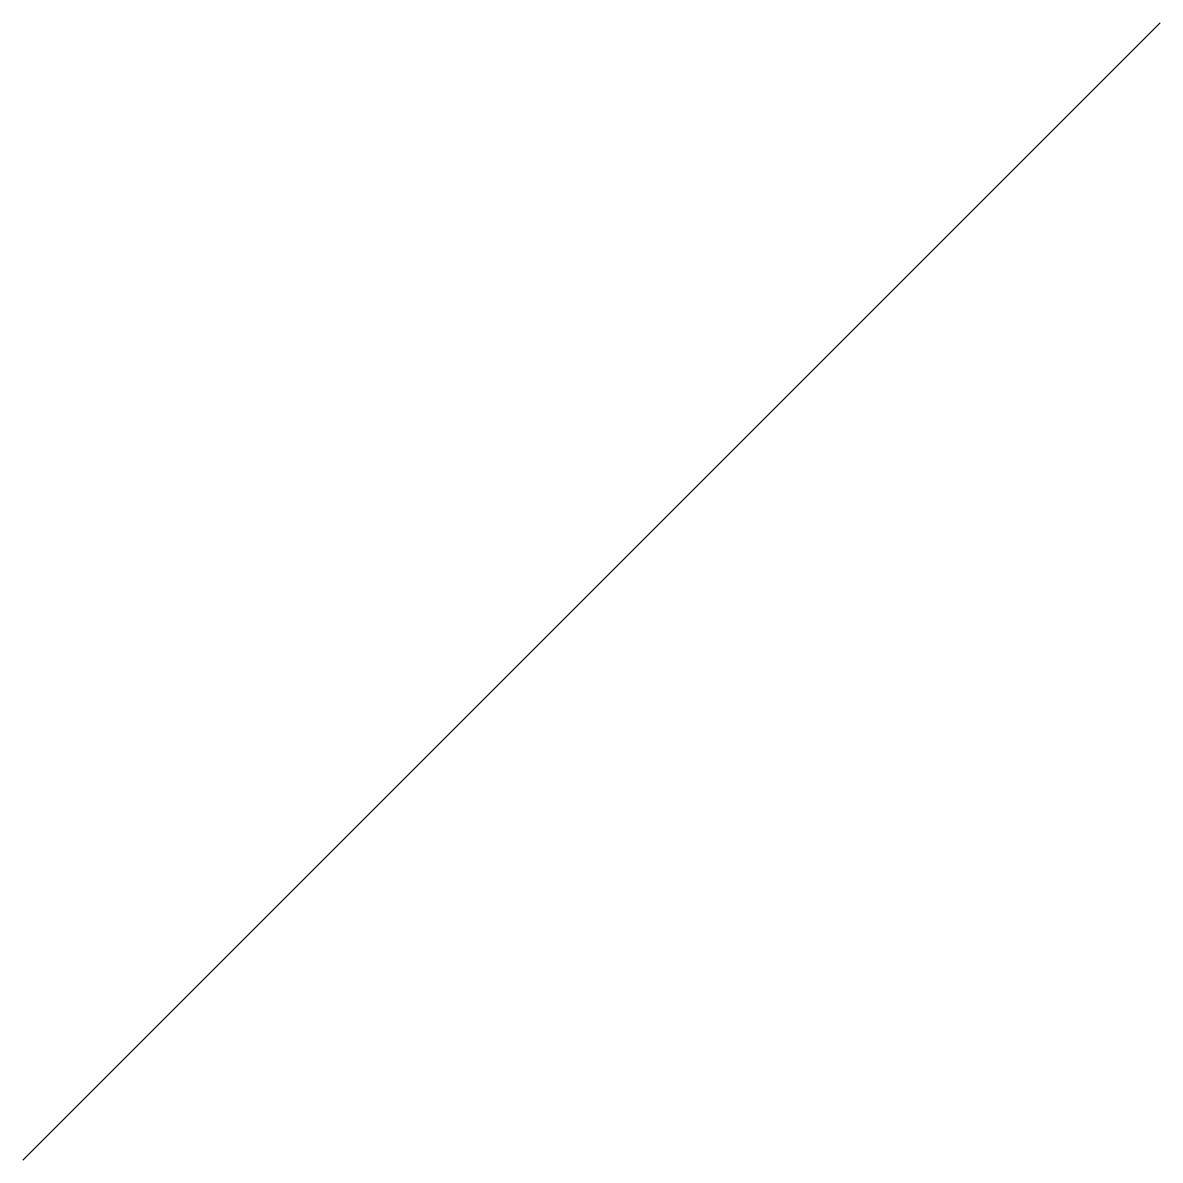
# Model space of a CAD drawing. Header units: metres. Extents: x 101 to 104, y 102 to 105.
import ezdxf

# ---------------------------------------------------------------- set-up
doc = ezdxf.new("R2010")
doc.units = ezdxf.units.M

msp = doc.modelspace()

# ---------------------------------------------------------------- linework, layer by layer
msp.add_line((101, 102, 103), (104, 105, 106))

doc.saveas('drawing.dxf')
